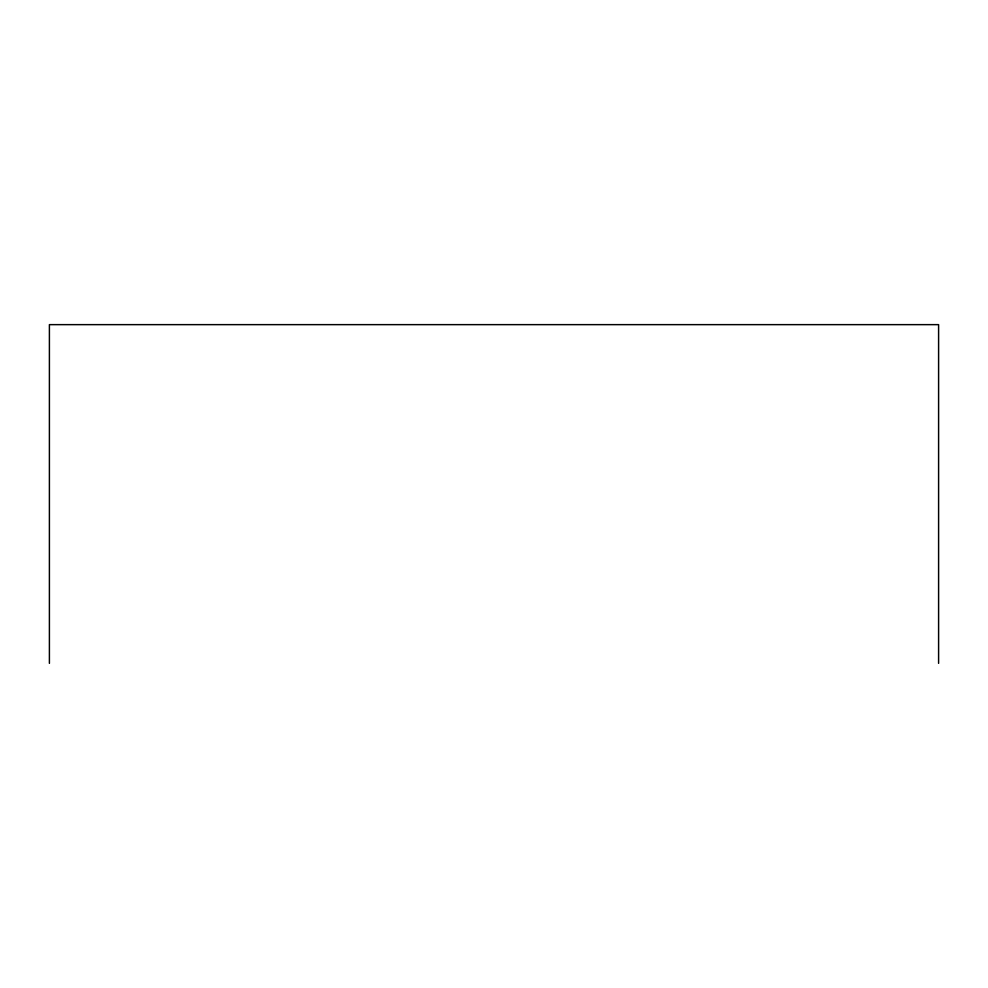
<?xml version="1.0" encoding="UTF-8"?>
<svg xmlns="http://www.w3.org/2000/svg" width="988" height="988" viewBox="0 0 988 988"><rect width="100%" height="100%" fill="white"/><g stroke="black" fill="none" stroke-linecap="round" stroke-linejoin="round"><path stroke-width="1.48" d="M938.6 663.356L938.6 324.644L49.4 324.644L49.4 663.356"/></g></svg>
